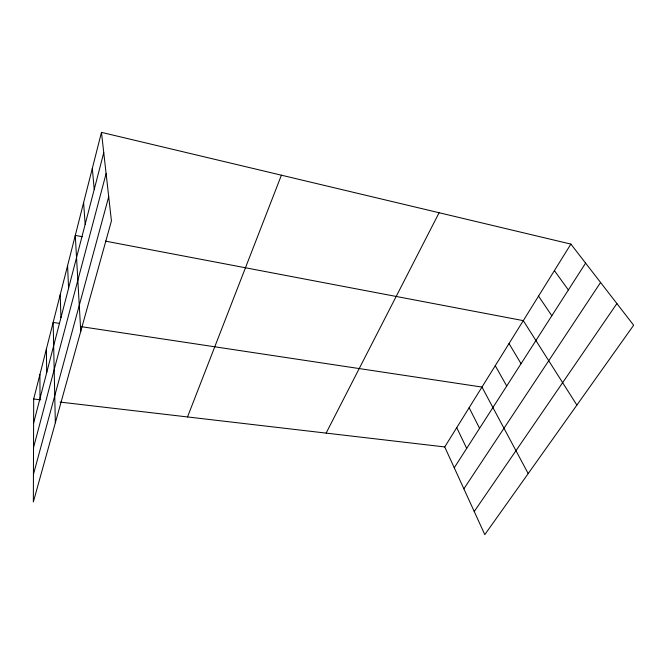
<?xml version="1.0" encoding="UTF-8"?>
<svg xmlns="http://www.w3.org/2000/svg" width="667" height="667" viewBox="0 0 667 667"><rect width="100%" height="100%" fill="white"/><g stroke="black" fill="none" stroke-linecap="round" stroke-linejoin="round"><path stroke-width="1" d="M101.476 132.366L33.683 399.008L33.35 501.943L111.431 220.919L101.476 132.366L570.885 244.097L633.65 325.229L484.801 534.634L444.739 446.94L570.885 244.097M33.608 423.07L103.76 152.635M33.525 447.607L106.111 173.57M33.442 474.379L108.713 196.732M187.519 416.95L281.407 175.196M326.121 433.108L439.111 212.731M454.252 467.775L585.601 263.115M463.865 488.811L600.575 282.483M474.237 511.514L616.892 303.568M33.683 399.008L40.787 399.841M60.072 402.084L444.739 446.94M59.196 323.337L53.152 322.428L55.336 422.803M81.349 326.68L481.974 387.068L528.197 473.587M82.316 236.735L75.279 235.393L80.749 331.341M105.436 241.129L523.287 320.635L576.88 405.102M554.402 270.61L568.376 289.962M538.544 296.098L551.826 315.741M509.021 343.572L521.052 363.69M495.256 365.708L506.728 386.018M469.134 407.712L479.573 428.322M456.728 427.655L466.7 448.391M92.321 168.401L94.222 189.378M83.6 202.701L85.168 224.304M67.575 265.699L68.568 288.286M60.213 294.681L60.947 317.659M46.39 349.016L46.69 372.628M39.912 374.529L40.012 398.382"/></g></svg>
